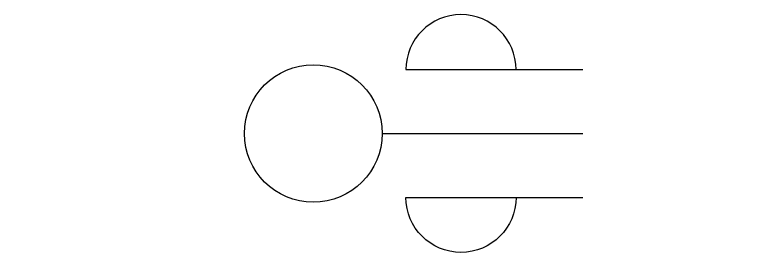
# Model space of a CAD drawing. Header units: millimetres. Extents: x -24416 to 92204, y -190080 to 23760.
# Drawn here: x 4020 to 5510, y -62276 to -61792 of the extents above; entities that cross this region are included whole.
import ezdxf
from ezdxf.xclip import XClip

# ---------------------------------------------------------------- set-up
doc = ezdxf.new("R2010")
doc.units = ezdxf.units.MM
doc.header["$LTSCALE"] = 50
doc.header["$XCLIPFRAME"] = 0
doc.linetypes.add('AUDIT_D_220706163347-0', pattern=[0])
doc.layers.add('A-치수', color=7, linetype='AUDIT_D_220706163347-0')
doc.layers.add('DIM', color=7, linetype='AUDIT_D_220706163347-0')
doc.layers.add('MC', color=135, linetype='Continuous', plot=False)

# ---------------------------------------------------------------- blocks, each defined once
blk = doc.blocks.new('중심')
at = {"layer": 'DIM'}
blk.add_line((-350, 0), (0, 0), dxfattribs=at)
blk.add_circle((-470, 0), 120, dxfattribs=at)
blk = doc.blocks.new('DIM-1108')
at = {"layer": 'DIM'}
for points in [[(5039.8, -85664, 1), (4815.8, -85664), (5175.8, -85664)], [(5039.8, -85924, -1), (4815.8, -85924), (5175.8, -85924)]]:
    blk.add_lwpolyline(points, format="xyb", dxfattribs=at)
at = {"layer": 'A-치수', "xscale": 1.166666666666666, "yscale": 1.166666666666666, "zscale": 1.166666666666666}
blk.add_blockref('중심', (5175.8, -85794), dxfattribs=at)
blk = doc.blocks.new('U-84A(기본)', base_point=(206477.1, -21253.3))
at = {"layer": 'MC'}
blk.add_line((212752.1, -17348.3), (206477.1, -17348.3), dxfattribs=at)

msp = doc.modelspace()

# ---------------------------------------------------------------- block references
msp.add_blockref('DIM-1108', (0, 23760))
ref = msp.add_blockref('U-84A(기본)', (8278.2, -66069), dxfattribs=dict(xscale=-1))
XClip(ref).set_block_clipping_path([(190977.1148644797, -21553.2908892445), (207625.679779337, -8053.4973983663)])

doc.saveas('drawing.dxf')
